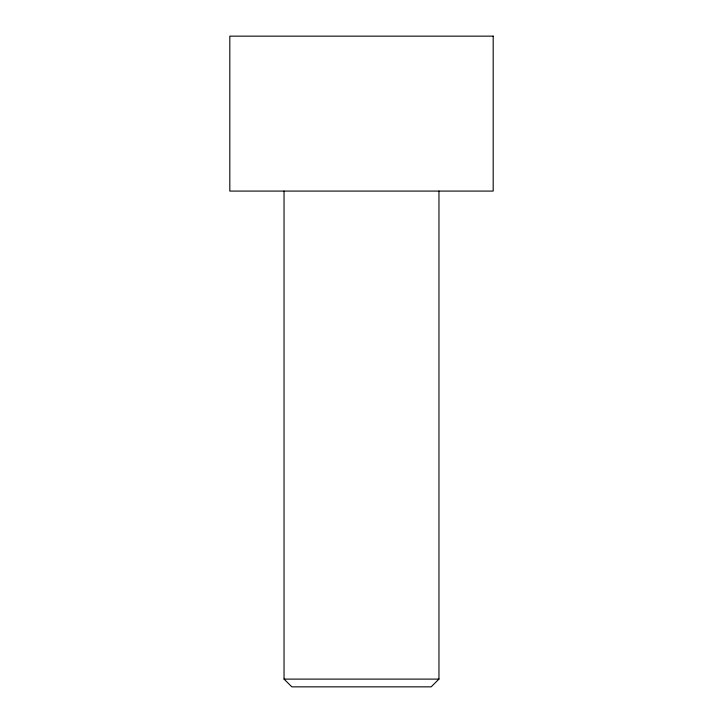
<?xml version="1.0" encoding="UTF-8"?>
<svg xmlns="http://www.w3.org/2000/svg" width="723" height="723" viewBox="0 0 723 723"><rect width="100%" height="100%" fill="white"/><g stroke="black" fill="none" stroke-linecap="round" stroke-linejoin="round"><path stroke-width="1.08" d="M438.96 191.08L438.96 679.105L431.152 686.85L291.848 686.85L284.04 679.105L284.04 191.08M284.04 679.105L438.96 679.105M493.185 36.15L229.815 36.15L229.815 191.08L493.185 191.08L493.185 36.15"/></g></svg>
